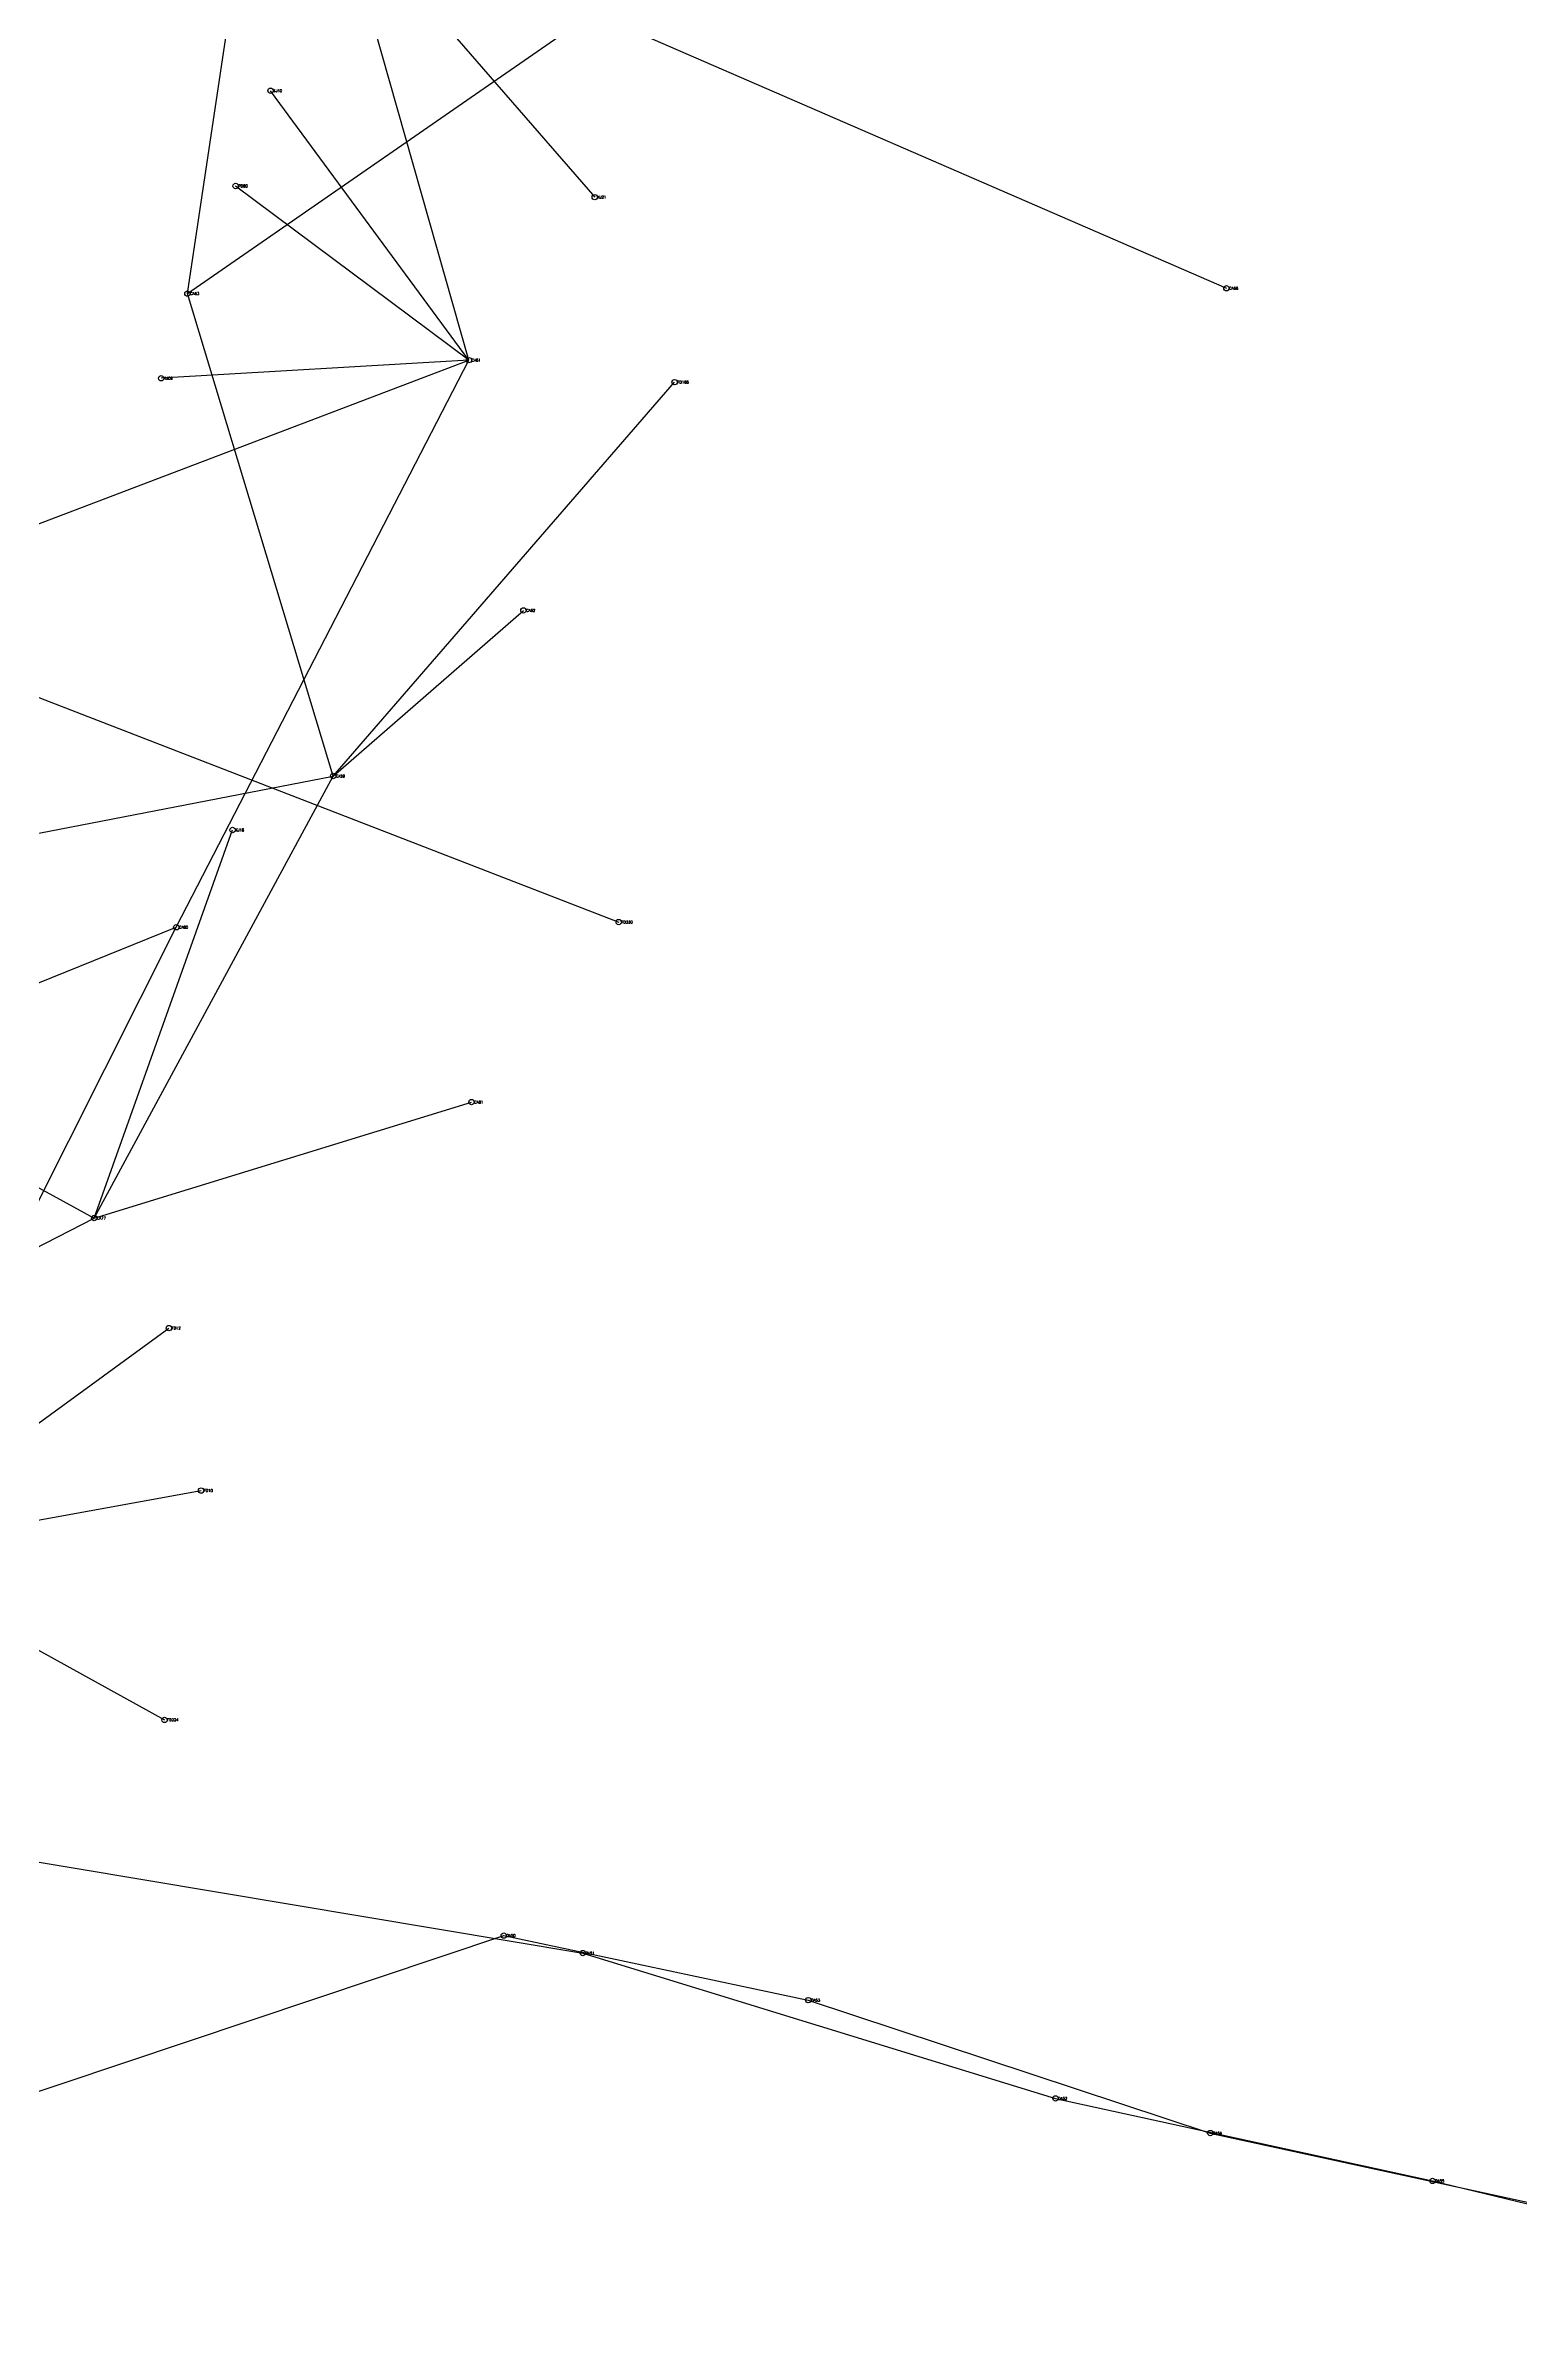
# Model space of a CAD drawing. Extents: x 166396 to 169408, y 2545087 to 2547192.
# Drawn here: x 167845 to 168396, y 2545135 to 2545981 of the extents above; entities that cross this region are included whole.
import ezdxf

# ---------------------------------------------------------------- set-up
doc = ezdxf.new("R2010")
doc.units = 0
doc.styles.get("Standard").update_dxf_attribs({"font": 'simplex'})

msp = doc.modelspace()

# ---------------------------------------------------------------- linework, layer by layer
at = {"color": 4}
for p, q in [((167897.764, 2545888.078), (167930.646, 2546107.781)), ((168002.839, 2545863.235), (167954.24, 2546034.007)), ((167954.24, 2546034.007), (168049.825, 2545924.07)), ((167954.24, 2546034.007), (168285.656, 2545890.075)), ((167897.764, 2545888.078), (168044.507, 2545989.618)), ((168002.839, 2545863.235), (167928.79, 2545963.799)), ((168002.839, 2545863.235), (167915.75, 2545928.235)), ((167952.178, 2545708.008), (167897.764, 2545888.078)), ((167757.725, 2545770.052), (168002.839, 2545863.235)), ((168002.839, 2545863.235), (167887.96, 2545856.459)), ((167893.598, 2545651.542), (168002.839, 2545863.235)), ((167952.178, 2545708.008), (168079.651, 2545855.021)), ((167757.725, 2545770.052), (168058.758, 2545653.479)), ((167952.178, 2545708.008), (168023.2, 2545769.833)), ((167663.511, 2545652.147), (167952.178, 2545708.008)), ((167862.951, 2545543), (167952.178, 2545708.008)), ((167862.951, 2545543), (167914.621, 2545687.858)), ((167663.511, 2545652.147), (167862.951, 2545543)), ((167745.938, 2545591.954), (167893.598, 2545651.542)), ((167776.104, 2545418.229), (167893.598, 2545651.542)), ((167862.951, 2545543), (168003.798, 2545586.294)), ((167692.224, 2545455.419), (167862.951, 2545543)), ((167776.104, 2545418.229), (167890.826, 2545501.931)), ((167776.104, 2545418.229), (167902.84, 2545441.296)), ((167776.104, 2545418.229), (167889.196, 2545355.659)), ((167754.651, 2545317.21), (168045.372, 2545268.658)), ((167600.341, 2545135.977), (168015.844, 2545275.189)), ((168015.844, 2545275.189), (168129.56, 2545251.083)), ((168045.372, 2545268.658), (168221.829, 2545214.423)), ((168129.56, 2545251.083), (168279.629, 2545201.459)), ((168221.829, 2545214.423), (168362.604, 2545183.599)), ((168279.629, 2545201.459), (168444.089, 2545165.607)), ((168362.604, 2545183.599), (168564.116, 2545135.17))]:
    msp.add_line(p, q, dxfattribs=at)
for centre in [(167928.79, 2545963.799), (167915.75, 2545928.235), (168049.825, 2545924.07), (167897.764, 2545888.078), (168285.656, 2545890.075), (168002.839, 2545863.235), (167887.96, 2545856.459), (168079.651, 2545855.021), (168023.2, 2545769.833), (167952.178, 2545708.008), (167914.621, 2545687.858), (167893.598, 2545651.542), (168058.758, 2545653.479), (168003.798, 2545586.294), (167862.951, 2545543), (167890.826, 2545501.931), (167902.84, 2545441.296), (167889.196, 2545355.659), (168015.844, 2545275.189), (168045.372, 2545268.658), (168129.56, 2545251.083), (168221.829, 2545214.423), (168279.629, 2545201.459), (168362.604, 2545183.599)]:
    msp.add_circle(centre, 1)

# ---------------------------------------------------------------- texts
at = {"color": 5}
for s, p in [('KJ10', (167929.79, 2545963.299)), ('PD80', (167916.75, 2545927.735)), ('KJ21', (168050.825, 2545923.57)), ('CA63', (167898.764, 2545887.578)), ('CA66', (168286.656, 2545889.575)), ('CA61', (168003.839, 2545862.735)), ('KJ09', (167888.96, 2545855.959)), ('FD166', (168080.651, 2545854.521)), ('CA62', (168024.2, 2545769.333)), ('CA59', (167953.178, 2545707.508)), ('KJ16', (167915.621, 2545687.358)), ('CA80', (167894.598, 2545651.042)), ('FD330', (168059.758, 2545652.979)), ('CA81', (168004.798, 2545585.794)), ('CA77', (167863.951, 2545542.5)), ('FD12', (167891.826, 2545501.431)), ('FD10', (167903.84, 2545440.796)), ('FD224', (167890.196, 2545355.159)), ('DA50', (168016.844, 2545274.689)), ('DA51', (168046.372, 2545268.158)), ('DA53', (168130.56, 2545250.583)), ('DA52', (168222.829, 2545213.923)), ('DA54', (168280.629, 2545200.959)), ('DA55', (168363.604, 2545183.099))]:
    msp.add_text(s, height=1, dxfattribs=at).set_placement(p)

doc.saveas('drawing.dxf')
